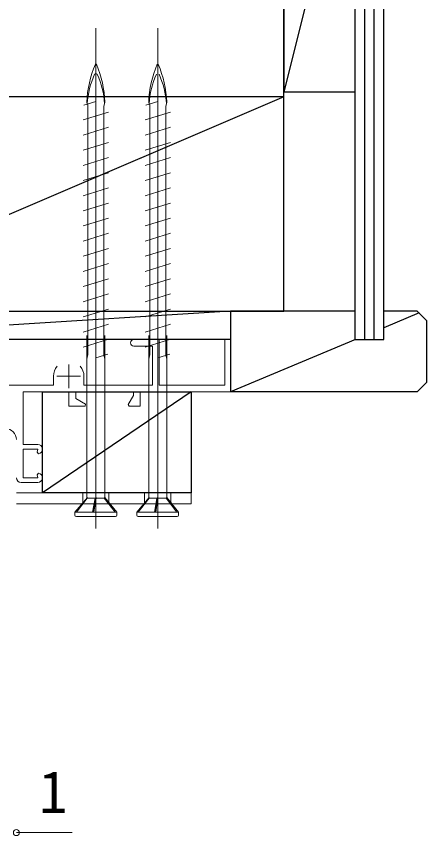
# Model space of a CAD drawing. Units: millimetres, scale not verified. Extents: x -525 to 525, y -785 to 780.
# Drawn here: x -222.5 to -136.3, y -517.4 to -345.4 of the extents above; entities that cross this region are included whole.
import ezdxf
from ezdxf.enums import TextEntityAlignment as Align

# ---------------------------------------------------------------- set-up
doc = ezdxf.new("R2010")
doc.units = ezdxf.units.MM
doc.header["$LTSCALE"] = 4
for name, color, linetype, lineweight in [('0-2_YKK_11', 30, 'Continuous', 18), ('0-3_YKK_12', 1, 'Continuous', 18), ('0-4_YKK_13', 4, 'Continuous', 18), ('0-5_YKK_D', 6, 'Continuous', 18)]:
    doc.layers.add(name, color=color, linetype=linetype, lineweight=lineweight)
doc.layers.add('0-7_YSS_K', color=3, linetype='Continuous')
doc.styles.add('ＭＳ ゴシック', font='')
doc.styles.get('ＭＳ ゴシック').set_extended_font_data('MS Gothic')

msp = doc.modelspace()

# ---------------------------------------------------------------- linework, layer by layer
at = {"layer": '0-2_YKK_11', "color": 4}
for p, q in [((-211.491, -418.459), (-211.491, -423.459)), ((-213.991, -420.959), (-208.991, -420.959)), ((-217.811, -437.243), (-218.154, -436.87)), ((-217.991, -443.259), (-221.491, -443.259))]:
    msp.add_line(p, q, dxfattribs=at)
for points in [[(-197.791, -413.259), (-192.491, -413.259), (-192.491, -422.859), (-178.691, -422.859), (-178.691, -413.259), (-177.491, -413.259), (-177.491, -424.259), (-196.491, -424.259), (-196.491, -427.259), (-198.817, -427.259), (-199.014, -426.919), (-197.891, -424.974), (-197.891, -424.259), (-209.991, -424.259), (-209.991, -425.631), (-207.95, -426.809), (-208.071, -427.259), (-211.491, -427.259), (-211.491, -424.259), (-221.091, -424.259), (-221.091, -435.259), (-217.991, -435.259)], [(-208.291, -420.959), (-208.291, -422.859), (-193.891, -422.859), (-193.891, -414.659), (-197.791, -414.659)], [(-250.291, -420.959), (-250.291, -422.859), (-214.691, -422.859), (-214.691, -420.959)], [(-218.155, -436.87), (-217.99, -436.259), (-221.091, -436.259), (-221.091, -442.259), (-217.99, -442.259), (-218.155, -441.648), (-217.811, -441.275)]]:
    msp.add_lwpolyline(points, dxfattribs=at)
for centre, radius, start, end in [((-197.791, -413.959), 0.7, 89.99998, 180.00002), ((-197.791, -413.959), 0.7, 180.00002, 270), ((-211.491, -420.959), 3.2, 139.06665, 180.00002), ((-211.491, -420.959), 3.201, 0, 40.93331), ((-217.991, -436.259), 1, 280.36584, 89.99998), ((-217.991, -442.259), 1, 270.00086, 79.63334), ((-221.491, -442.259), 1, 180.00002, 270)]:
    msp.add_arc(centre, radius, start, end, dxfattribs=at)
at = {"layer": '0-3_YKK_12', "color": 2}
for p, q in [((-205.791, -449.71), (-205.791, -443.21)), ((-192.791, -449.71), (-192.791, -443.21))]:
    msp.add_line(p, q, dxfattribs=at)
at = {"layer": '0-4_YKK_13'}
for p, q in [((-205.791, -452.895), (-205.791, -347.896)), ((-192.791, -452.895), (-192.791, -347.896)), ((-208.301, -364.047), (-205.791, -363.269)), ((-207.691, -363.395), (-207.597, -363.828)), ((-207.465, -414.544), (-207.465, -363.788)), ((-203.891, -363.395), (-204.116, -364.345)), ((-204.116, -416.563), (-204.116, -364.345)), ((-195.301, -364.047), (-192.791, -363.269)), ((-194.691, -363.395), (-194.597, -363.828)), ((-194.465, -414.544), (-194.465, -363.788)), ((-190.891, -363.395), (-191.116, -364.345)), ((-191.116, -416.563), (-191.116, -364.345)), ((-208.441, -367.146), (-203.141, -365.504)), ((-195.441, -367.146), (-190.141, -365.504)), ((-208.441, -370.326), (-203.141, -368.684)), ((-195.441, -370.326), (-190.141, -368.684)), ((-208.441, -373.506), (-203.141, -371.864)), ((-195.441, -373.506), (-190.141, -371.864)), ((-208.441, -376.686), (-203.141, -375.044)), ((-195.441, -376.686), (-190.141, -375.044)), ((-208.441, -379.866), (-203.141, -378.224)), ((-195.441, -379.866), (-190.141, -378.224)), ((-208.441, -383.046), (-203.141, -381.404)), ((-195.441, -383.046), (-190.141, -381.404)), ((-208.441, -386.226), (-203.141, -384.584)), ((-195.441, -386.226), (-190.141, -384.584)), ((-208.441, -389.406), (-203.141, -387.764)), ((-195.441, -389.406), (-190.141, -387.764)), ((-208.441, -392.586), (-203.141, -390.944)), ((-195.441, -392.586), (-190.141, -390.944)), ((-208.441, -395.766), (-203.141, -394.124)), ((-195.441, -395.766), (-190.141, -394.124)), ((-208.441, -398.946), (-203.141, -397.304)), ((-195.441, -398.946), (-190.141, -397.304)), ((-208.441, -402.126), (-203.141, -400.484)), ((-195.441, -402.126), (-190.141, -400.484)), ((-208.441, -405.306), (-203.141, -403.664)), ((-195.441, -405.306), (-190.141, -403.664)), ((-208.441, -408.486), (-203.141, -406.844)), ((-195.441, -408.486), (-190.141, -406.844)), ((-208.441, -411.666), (-203.141, -410.024)), ((-195.441, -411.666), (-190.141, -410.024)), ((-207.691, -412.395), (-207.691, -446.516)), ((-203.891, -446.379), (-203.891, -412.395)), ((-194.691, -412.395), (-194.691, -446.516)), ((-190.891, -446.379), (-190.891, -412.395)), ((-208.441, -414.846), (-203.141, -413.204)), ((-195.441, -414.846), (-190.141, -413.204)), ((-207.465, -416.38), (-207.465, -414.544)), ((-194.465, -416.38), (-194.465, -414.544)), ((-207.691, -417.395), (-207.465, -416.38)), ((-205.791, -417.082), (-203.28, -416.304)), ((-203.891, -417.395), (-204.095, -416.557)), ((-194.691, -417.395), (-194.465, -416.38)), ((-192.791, -417.082), (-190.28, -416.304)), ((-190.891, -417.395), (-191.095, -416.557)), ((-208.541, -447.76), (-208.541, -445.46)), ((-203.041, -447.76), (-203.041, -445.46)), ((-195.541, -447.76), (-195.541, -445.46)), ((-190.041, -447.76), (-190.041, -445.46)), ((-210.191, -449.495), (-207.576, -446.379)), ((-209.874, -449.495), (-207.582, -446.551)), ((-207.582, -446.551), (-207.576, -446.379)), ((-205.96, -446.551), (-207.582, -446.551)), ((-206.503, -449.495), (-205.96, -446.551)), ((-205.735, -446.379), (-206.26, -449.495)), ((-206.184, -449.495), (-205.744, -446.551)), ((-205.96, -446.551), (-205.735, -446.379)), ((-205.744, -446.551), (-205.735, -446.379)), ((-204.041, -446.551), (-205.744, -446.551)), ((-203.891, -446.379), (-204.041, -446.551)), ((-201.767, -449.495), (-204.041, -446.551)), ((-201.391, -449.495), (-203.891, -446.379)), ((-197.191, -449.495), (-194.576, -446.379)), ((-196.874, -449.495), (-194.582, -446.551)), ((-194.582, -446.551), (-194.576, -446.379)), ((-192.96, -446.551), (-194.582, -446.551)), ((-193.503, -449.495), (-192.96, -446.551)), ((-192.735, -446.379), (-193.26, -449.495)), ((-193.184, -449.495), (-192.744, -446.551)), ((-192.96, -446.551), (-192.735, -446.379)), ((-192.744, -446.551), (-192.735, -446.379)), ((-191.041, -446.551), (-192.744, -446.551)), ((-190.891, -446.379), (-191.041, -446.551)), ((-188.767, -449.495), (-191.041, -446.551)), ((-188.391, -449.495), (-190.891, -446.379)), ((-210.191, -449.495), (-201.391, -449.495)), ((-210.191, -449.495), (-210.191, -450.095)), ((-201.691, -450.395), (-209.891, -450.395)), ((-201.391, -450.095), (-201.391, -449.495)), ((-197.191, -449.495), (-188.391, -449.495)), ((-197.191, -449.495), (-197.191, -450.095)), ((-188.691, -450.395), (-196.891, -450.395)), ((-188.391, -450.095), (-188.391, -449.495))]:
    msp.add_line(p, q, dxfattribs=at)
at = {"layer": '0-4_YKK_13', "color": 80}
for p, q in [((-222.491, -445.46), (-185.791, -445.46)), ((-185.791, -445.46), (-185.791, -447.76)), ((-222.491, -447.76), (-185.791, -447.76))]:
    msp.add_line(p, q, dxfattribs=at)
at = {"layer": '0-4_YKK_13'}
for centre, radius, start, end in [((-185.075, -364.342), 22.635, 156.89336, 177.60385), ((-205.791, -355.512), 0.117, 27.35017, 152.64983), ((-226.506, -364.342), 22.635, 2.39615, 23.10664), ((-172.075, -364.342), 22.635, 156.89336, 177.60385), ((-213.506, -364.342), 22.635, 2.39615, 23.10664), ((-189.906, -364.899), 17.748, 155.60689, 176.19629), ((-205.791, -357.707), 0.312, 26.38444, 153.61556), ((-221.675, -364.899), 17.748, 3.82521, 24.39311), ((-176.906, -364.899), 17.748, 155.60689, 176.19629), ((-208.675, -364.899), 17.748, 3.82521, 24.39311), ((-209.891, -450.095), 0.3, 180, 270), ((-201.691, -450.095), 0.3, 270, 0), ((-196.891, -450.095), 0.3, 180, 270), ((-188.691, -450.095), 0.3, 270, 0)]:
    msp.add_arc(centre, radius, start, end, dxfattribs=at)
at = {"layer": '0-4_YKK_13', "color": 80}
msp.add_arc((-224.791, -434.259), 2.3, 0, 90, dxfattribs=at)
at = {"layer": '0-5_YKK_D'}
msp.add_line((-222.491, -516.759), (-210.777, -516.759), dxfattribs=at)
msp.add_circle((-222.491, -516.759), 0.637, dxfattribs=at)
at = {"layer": '0-7_YSS_K'}
for p, q in [((-166.291, -407.259), (-166.291, -210.743)), ((-151.291, -413.259), (-151.291, -210.743)), ((-149.291, -413.259), (-149.291, -210.743)), ((-147.291, -413.259), (-147.291, -210.743)), ((-145.291, -413.259), (-145.291, -210.743)), ((-151.291, -301.259), (-166.291, -361.259)), ((-166.291, -362.259), (-271.291, -407.259)), ((-177.491, -407.259), (-271.291, -413.259)), ((-177.491, -407.259), (-177.491, -424.259)), ((-151.291, -407.259), (-177.491, -407.259)), ((-138.291, -407.259), (-145.291, -407.259)), ((-137.873, -407.676), (-145.291, -410.781)), ((-151.211, -413.259), (-177.491, -424.259)), ((-151.291, -413.259), (-145.291, -413.259)), ((-138.291, -424.259), (-136.291, -422.259)), ((-185.791, -424.259), (-216.991, -445.46)), ((-138.291, -424.259), (-177.491, -424.259))]:
    msp.add_line(p, q, dxfattribs=at)
for points in [[(-166.291, -301.259), (-166.291, -361.259), (-151.291, -361.259), (-151.291, -301.259)], [(-138.291, -407.259), (-136.291, -409.259), (-136.291, -422.259)]]:
    msp.add_lwpolyline(points, dxfattribs=at)
for points in [[(-271.291, -407.259), (-166.291, -407.259), (-166.291, -362.259), (-271.291, -362.259)], [(-271.291, -407.259), (-177.491, -407.259), (-177.491, -413.259), (-271.291, -413.259)], [(-185.791, -445.46), (-216.991, -445.46), (-216.991, -424.259), (-185.791, -424.259)]]:
    msp.add_lwpolyline(points, close=True, dxfattribs=at)

# ---------------------------------------------------------------- texts
at = {"layer": '0-5_YKK_D', "style": 'ＭＳ ゴシック'}
msp.add_text('1', height=8.798, dxfattribs=at).set_placement((-217.732, -515.259), align=Align.BOTTOM_LEFT)

doc.saveas('drawing.dxf')
